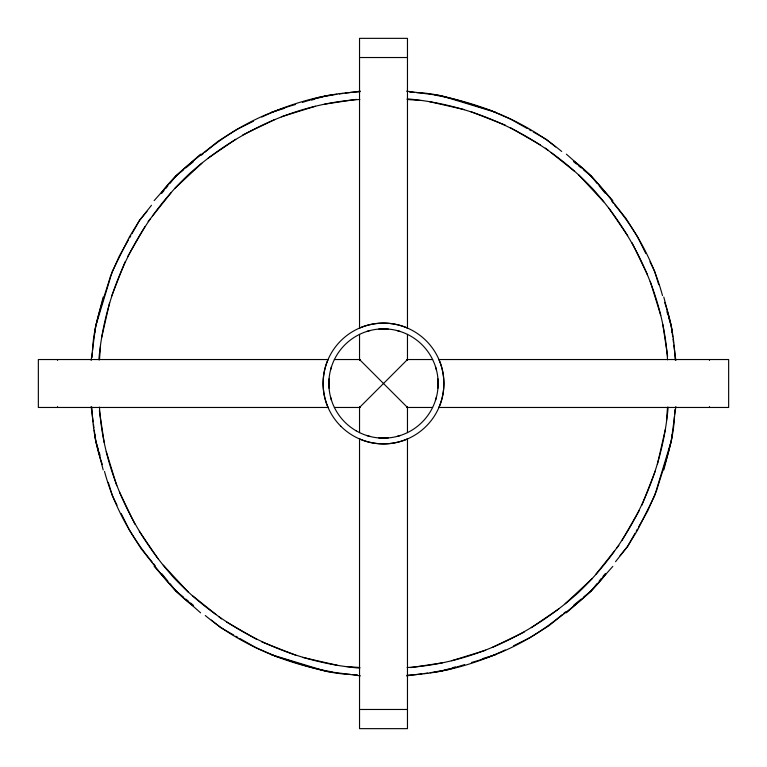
<?xml version="1.0" encoding="UTF-8"?>
<svg xmlns="http://www.w3.org/2000/svg" width="767" height="767" viewBox="0 0 767 767"><rect width="100%" height="100%" fill="white"/><g stroke="black" fill="none" stroke-linecap="round" stroke-linejoin="round"><path stroke-width="1.15" d="M329.053 378.84L329.053 388.16M437.947 388.16L437.947 378.84M99.48 359.838L100.458 346.818M666.542 420.182L667.52 407.162M92.059 357.508L92.433 352.782M92.615 350.414C93.344 324.709 103.267 300.664 110.438 276.331L119.211 256.226L128.482 239.87M674.385 416.586C673.656 442.291 663.733 466.336 656.562 490.669L647.789 510.774L638.518 527.13M674.567 414.218L674.941 409.492M95.089 332.092L95.664 326.243L103.19 297.04M671.911 434.908L671.336 440.757L663.81 469.96M91.139 360.404L95.664 326.243L112.365 271.192L129.46 236.83L139.489 220.455L151.473 205.288M675.861 406.596L671.336 440.757L654.635 495.808L637.54 530.17L627.511 546.545L615.527 561.712M98.857 359.8C104.868 289.38 137.772 222.449 189.104 173.994C236.102 131.886 296.465 103.344 359.838 99.47M668.143 407.2C662.132 477.62 629.228 544.551 577.896 593.006C530.898 635.114 470.535 663.656 407.162 667.53M101.685 337.432L109.604 302.725M657.396 464.275L665.315 429.568M330.529 370.087L331.545 366.54M435.455 400.46L436.471 396.913M111.694 295.947L125.136 261.71M641.864 505.29L655.306 471.053M328.055 359.531C321.498 374.622 321.498 392.378 328.055 407.469M438.945 407.469C445.502 392.378 445.502 374.622 438.945 359.531M129.642 237.828L130.802 235.785M131.953 233.743L139.489 220.455L146.938 211.376M635.047 533.257L627.511 546.545L620.062 555.624M636.198 531.215L637.358 529.172M127.782 256.418L144.992 226.61M622.008 540.39L639.218 510.582M161.08 193.246C176.247 171.981 198.308 157.417 218.259 141.138L236.83 129.46L253.493 121.176M148.098 221.577L150.322 218.796M152.537 216.006L171.031 192.814M595.969 574.186L614.463 550.994M616.678 548.204L618.902 545.423M605.92 573.754C590.753 595.019 568.692 609.583 548.741 625.862L530.17 637.54L513.507 645.824M161.827 193.226L164.061 190.504M165.557 188.692L167.791 185.969M170.025 183.246L175.979 175.979L200.609 154.167M596.975 583.754L591.021 591.021L566.391 612.833M599.209 581.031L601.443 578.308M602.939 576.496L605.173 573.774M154.167 200.609L175.979 175.979L183.246 170.025M612.833 566.391L591.021 591.021L583.754 596.975M359.531 407.469L407.469 359.531M174.866 188.298L201.826 163.285M565.174 603.715L592.134 578.702M185.969 167.791L193.226 161.827M201.395 155.126L203.207 153.64M205.029 152.144C231.231 130.15 262.429 113.411 295.583 104.504M561.971 614.856C535.769 636.85 504.571 653.589 471.417 662.496M563.793 613.36L565.605 611.874M573.774 605.173L581.031 599.209M208.25 158.05L235.699 139.335M531.301 627.665L558.75 608.95M261.825 117.025C292.419 102.596 325.956 93.325 359.867 91.867M407.133 675.133C441.044 673.675 474.581 664.404 505.175 649.975M242.736 134.963L274.816 119.518M492.184 647.482L524.264 632.037M359.531 328.055C374.622 321.498 392.378 321.498 407.469 328.055M407.469 438.945C392.378 445.502 374.622 445.502 359.531 438.945M302.371 102.404L318.228 97.514L336.847 94.264M281.355 116.766L315.371 106.258M451.629 660.742L485.645 650.234M464.629 664.596L448.772 669.486L430.153 672.736M271.192 112.365L284.672 108.272M311.642 100.094L315.007 99.077M317.26 98.397L326.243 95.664L332.092 95.089M449.74 668.603L440.757 671.336L434.908 671.911M451.993 667.923L455.358 666.907M482.328 658.728L495.808 654.635M366.54 331.545L370.087 330.529M396.913 436.471L400.46 435.455M324.594 104.159L356.272 99.384M410.728 667.616L442.406 662.841M339.206 93.948L342.734 93.478M345.092 93.171L360.404 91.148M406.596 675.852L421.908 673.829M424.266 673.522L427.794 673.052M378.84 329.053L388.16 329.053M388.16 437.947L378.84 437.947M359.531 57.525L407.469 57.525M328.487 359.531L38.35 359.531L38.35 407.469L328.487 407.469M334.364 359.531L360.25 359.531M406.75 359.531L432.636 359.531M438.513 359.531L728.65 359.531L728.65 407.469L438.513 407.469M334.364 407.469L360.25 407.469M406.75 407.469L432.636 407.469M359.531 709.475L407.469 709.475M407.162 99.48L420.182 100.458M346.818 666.542L359.838 667.52M409.492 92.059L414.218 92.433M416.586 92.615C442.291 93.344 466.336 103.267 490.669 110.438L510.774 119.211L527.13 128.482M350.414 674.385C324.709 673.656 300.664 663.733 276.331 656.562L256.226 647.789L239.87 638.518M352.782 674.567L357.508 674.941M434.908 95.089C480.612 103.209 525.779 121.579 561.712 151.473M332.092 671.911C286.388 663.791 241.221 645.421 205.288 615.527M406.596 91.139L440.757 95.664L495.808 112.365M360.404 675.861L326.243 671.336L271.192 654.635M407.2 98.857C477.62 104.868 544.551 137.772 593.006 189.104C635.114 236.102 663.656 296.465 667.53 359.838M359.8 668.143C289.38 662.132 222.449 629.228 173.994 577.896C131.886 530.898 103.344 470.535 99.47 407.162M429.568 101.685L464.275 109.604M302.725 657.396L337.432 665.315M396.913 330.529L400.46 331.545M366.54 435.455L370.087 436.471M471.053 111.694L505.29 125.136M261.71 641.864L295.947 655.306M529.172 129.642L531.215 130.802M533.257 131.953L546.545 139.489L555.624 146.938M233.743 635.047L220.455 627.511L211.376 620.062M235.785 636.198L237.828 637.358M510.582 127.782L540.39 144.992M226.61 622.008L256.418 639.218M573.754 161.08C595.019 176.247 609.583 198.308 625.862 218.259L637.54 236.83L645.824 253.493M545.423 148.098L548.204 150.322M550.994 152.537L574.186 171.031M192.814 595.969L216.006 614.463M218.796 616.678L221.577 618.902M193.246 605.92C171.981 590.753 157.417 568.692 141.138 548.741L129.46 530.17L121.176 513.507M573.774 161.827L576.496 164.061M578.308 165.557L581.031 167.791M583.754 170.025L591.021 175.979L612.833 200.609M183.246 596.975L175.979 591.021L154.167 566.391M185.969 599.209L188.692 601.443M190.504 602.939L193.226 605.173M566.391 154.167L591.021 175.979L596.975 183.246M200.609 612.833L175.979 591.021L170.025 583.754M359.531 359.531L407.469 407.469M578.702 174.866L603.715 201.826M163.285 565.174L188.298 592.134M599.209 185.969L605.173 193.226M611.874 201.395L613.36 203.207M614.856 205.029C636.85 231.231 653.589 262.429 662.496 295.583M152.144 561.971C130.15 535.769 113.411 504.571 104.504 471.417M153.64 563.793L155.126 565.605M161.827 573.774L167.791 581.031M608.95 208.25L627.665 235.699M139.335 531.301L158.05 558.75M649.975 261.825L654.635 271.192L658.728 284.672M117.025 505.175L112.365 495.808L108.272 482.328M632.037 242.736L647.482 274.816M119.518 492.184L134.963 524.264M664.596 302.371C671.336 320.817 674.318 340.308 675.133 359.867M650.234 281.355L660.742 315.371M106.258 451.629L116.766 485.645M102.404 464.629C95.664 446.183 92.682 426.692 91.867 407.133M666.907 311.642L667.923 315.007M668.603 317.26L671.336 326.243L672.736 336.847M98.397 449.74L95.664 440.757L94.264 430.153M99.077 451.993L100.094 455.358M435.455 366.54L436.471 370.087M330.529 396.913L331.545 400.46M663.8 297.04L671.336 326.243L671.911 332.092M103.2 469.96L95.664 440.757L95.089 434.908M662.841 324.594L667.616 356.272M99.384 410.728L104.159 442.406M673.052 339.206L673.522 342.734M673.829 345.092L675.852 360.404M91.148 406.596L93.171 421.908M93.478 424.266L93.948 427.794M709.475 359.531L709.475 360.346M709.475 406.654L709.475 407.469M407.469 328.372L407.469 38.35L359.531 38.35L359.531 328.372M407.469 334.364L407.469 360.25M407.469 406.75L407.469 432.636M407.469 438.628L407.469 728.65L359.531 728.65L359.531 438.628M359.531 334.364L359.531 360.25M359.531 406.75L359.531 432.636M57.525 359.531L57.525 360.346M57.525 406.654L57.525 407.469M356.176 430.824A54.649 54.649 0 0 0 438.149 383.5A54.649 54.649 0 0 0 356.176 336.176A54.649 54.649 0 0 0 356.176 430.824M340.788 426.212A60.401 60.401 0 0 0 441.84 399.137A60.401 60.401 0 0 0 367.863 325.16A60.401 60.401 0 0 0 340.788 426.212"/></g></svg>
